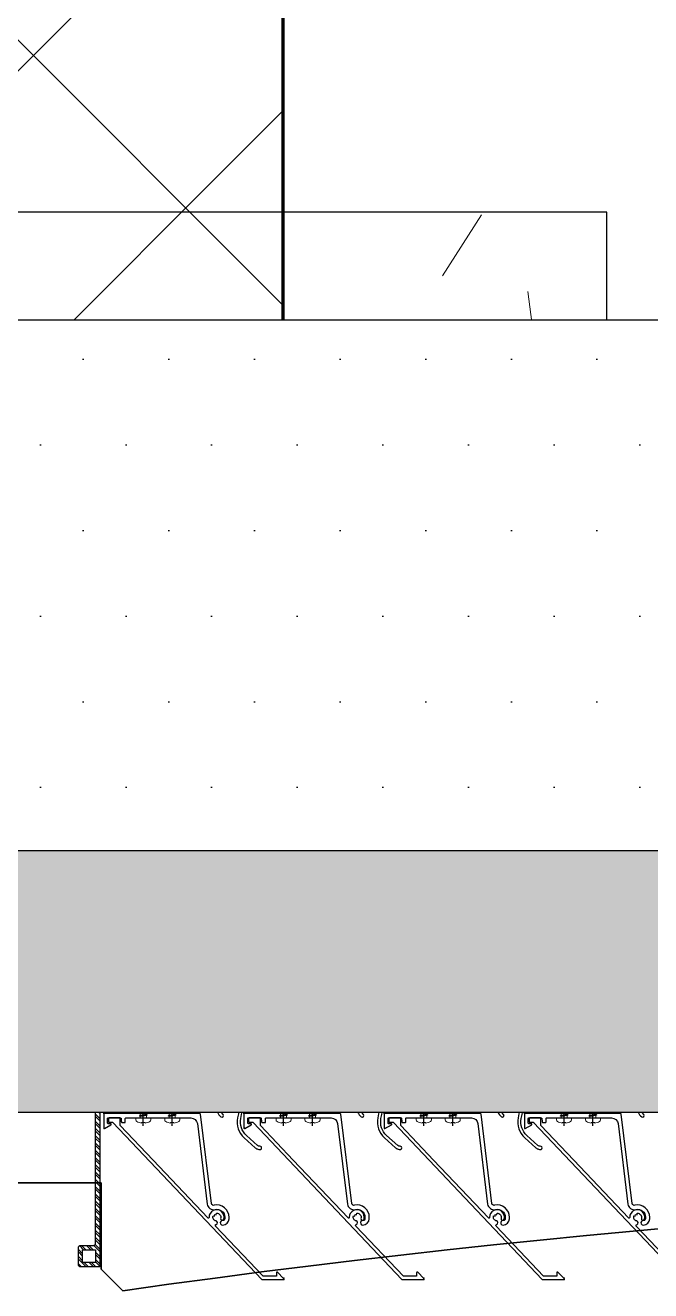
# Model space of a CAD drawing. Header units: millimetres. Extents: x -4391136 to -1798569, y -886572 to -291056.
# Drawn here: x -2457576 to -2457286, y -393616 to -393029 of the extents above; entities that cross this region are included whole.
import ezdxf

# ---------------------------------------------------------------- set-up
doc = ezdxf.new("R2010")
doc.units = ezdxf.units.MM
doc.set_wipeout_variables(frame=1)
doc.linetypes.add('CENTER', pattern=[50.8, 31.75, -6.35, 6.35, -6.35])
for name, color, linetype in [('010 - ASPG_ACCESSORIES_MAIN_COLOR_1', 7, 'Continuous'), ('010 - ASPG_EXTR_MAIN_COLOR_2', 7, 'Continuous'), ('010 - ASPG_FLASHING_HATCH_', 7, 'Continuous'), ('010 - ASPG_FLASHING_MAIN_COLOR_2', 7, 'Continuous'), ('010 - ASPG_FLASHING_MAIN_COLOR_4', 7, 'Continuous'), ('010 - ASPG_FLASHING_WIPEOUT_', 7, 'Continuous'), ('010 - ASPG_FRAMING_CUT_COLOR_4', 7, 'Continuous'), ('010 - ASPG_FRAMING_HATCH_', 7, 'Continuous'), ('010 - ASPG_FRAMING_MAIN_COLOR_2', 7, 'Continuous'), ('010 - ASPG_FRAMING_SUB_COLOR_2', 7, 'Continuous'), ('010 - ASPG_FRAMING_WIPEOUT_', 7, 'Continuous'), ('_PP-Dim', 7, 'Continuous'), ('BOLT & SCREW', 7, 'Continuous'), ('Center Line', 7, 'CENTER'), ('Xref-C-1-PP17-AR-2214-01-B$0$A-COLS', 7, 'Continuous'), ('Xref-C-1-PP17-AR-2214-01-B$0$A-COLS-E', 7, 'Continuous'), ('Xref-C-1-PP17-AR-2214-01-B$0$A-GLAZ-CURT', 7, 'Continuous'), ('Xref-C-1-PP17-AR-2214-01-B$0$A-Wall', 7, 'Continuous'), ('Xref-C-1-PP17-AR-2214-01-B$0$A-WALL-PATT', 7, 'Continuous'), ('Xref-C-1-PP17-AR-2214-01-B$0$S-BEAM', 7, 'Continuous'), ('Xref-C-1-PP17-AR-2214-01-B$0$WALL-E', 7, 'Continuous')]:
    doc.layers.add(name, color=color, linetype=linetype)
for name, color, linetype, plot in [('010 - ASPG_EXTR_DEF_SUB', 7, 'Continuous', False), ('010 - ASPG_FASTERN_DEF_SUB', 7, 'Continuous', False), ('010 - ASPG_FRAMING_DEF_SUB', 7, 'Continuous', False)]:
    doc.layers.add(name, color=color, linetype=linetype, plot=plot)
doc.layers.add('12-GRID', color=7, linetype='CENTER', lineweight=13)
doc.layers.add('SCREW', color=7, linetype='Continuous', lineweight=5)
pattern_1 = [(270, (1257419.24324, -520041.6224), (0.65495992507, -1.1344238721), [0.7562825814, -1.5125651628]), (30, (1257419.24324, -520041.6224), (0.65495992936, 1.1344238696), [0.7562825814, -1.5125651628]), (330, (1257419.24324, -520041.6224), (1.30991985442, -2.48e-09), [-1.5125651628, 0.7562825814])]
pattern_2 = [(315, (1257419.4929, -520021.6224), (1.3369313545, 1.3369313545), []), (45, (1257419.4929, -520021.6224), (-1.3369313545, 1.3369313545), [])]
pattern_3 = [(270, (1257419.4425, -520043.9224), (0.65495992507, -1.1344238721), [0.7562825814, -1.5125651628]), (30, (1257419.4425, -520043.9224), (0.65495992936, 1.1344238696), [0.7562825814, -1.5125651628]), (330, (1257419.4425, -520043.9224), (1.30991985442, -2.48e-09), [-1.5125651628, 0.7562825814])]
pattern_4 = [(315, (1257419.1929, -520023.9224), (1.3369313545, 1.3369313545), []), (45, (1257419.1929, -520023.9224), (-1.3369313545, 1.3369313545), [])]

# ---------------------------------------------------------------- blocks, each defined once
blk = doc.blocks.new('Xref-C-1-PP17-AR-2214-01-B$0$DPA_Curved type A - Curved Type A-31239846-ENTRANCE 2 - LOWER ROOF FLOOR PLAN01-flat-1')
at = {"layer": 'Xref-C-1-PP17-AR-2214-01-B$0$A-GLAZ-CURT', "lineweight": 9}
h = blk.add_hatch(dxfattribs=at)
h.set_pattern_fill('ACET-2D-FP_13', angle=90, style=0, pattern_type=2)
h.set_pattern_definition([(50, (2729937.74, 506333.4), (-459.03375, 385.17505), [76.2, -838.2]), (355, (2729937.7, 506333.4), (65.28253, 746.1827), [60.96, -670.56]), (100.451, (2729998.46, 506328.1), (-693.383, -127.89768), [64.76, -712.36]), (46.184, (2729937.7, 506536.6), (-648.5725, 622.30642), [114.3, -1257.3]), (96.636, (2730028.1, 506522.6), (-1050.5343, -122.21992), [97.14, -1068.54]), (351.184, (2729937.7, 506536.6), (172.19714, 1110.27497), [91.44, -1005.84]), (21, (2730039.34, 506485.8), (-214.74339, 559.42566), [76.2, -838.2]), (326, (2730039.3, 506485.8), (418.85394, 620.9765), [60.96, -670.56]), (71.451, (2730089.9, 506451.7), (-668.45247, 224.29692), [64.76, -712.36]), (37.5, (2729937.74, 506333.4), (-158.769242, 206.912105), [33.528, -628.904, 33.528, -1320.292]), (37.5, (2729937.74, 506333.4), (-158.769242, 206.912105), [-695.96, -647.192, 33.528, -639.572]), (7.5, (2729937.74, 506333.4), (-47.303606, 359.30656), [33.528, -354.584, 33.528, -870.204]), (7.5, (2729937.74, 506333.4), (-47.303606, 359.30656), [-421.64, -613.664, 33.528, -223.012]), (327.5, (2729711.17, 506333.4), (146.191164, 229.474162), [33.528, -220.472, -1844.04]), (327.5, (2729711.17, 506333.4), (146.191164, 229.474162), [-254, 33.528, -758.952, -1051.56]), (327.5, (2729711.17, 506333.4), (146.191164, 229.474162), [-1046.48, 33.528, -1018.032]), (317.5, (2729609.57, 506333.4), (321.09789, 350.41686), [33.528, -296.672, 33.528, -1239.52]), (317.5, (2729609.57, 506333.4), (321.09789, 350.41686), [-363.728, -492.76, 33.528, -713.232])])
h.paths.add_polyline_path([(0, -750), (16.75, -750), (150, -750), (150, -700), (190, -700), (200, -690), (173.05, -460.84), (156.86, -230.67), (151.46, 0), (156.86, 230.67), (173.28, 462.72), (200, 690), (190, 700), (150, 700), (150, 750), (0, 750)])
at = {"layer": 'Xref-C-1-PP17-AR-2214-01-B$0$A-GLAZ-CURT', "color": 7, "lineweight": 35}
for p, q in [((0, 750), (0, -750)), ((190, -700), (200, -690)), ((150, -750), (150, -700)), ((150, -700), (190, -700))]:
    blk.add_line(p, q, dxfattribs=at)
blk.add_arc((5080.22, 0), 4928.76, 171.95246, 188.04754, dxfattribs=at)
blk = doc.blocks.new('W-1-PP17-ENT2_REV00_20260526-152612_EX_LOPF-1')
at = {"layer": 'Xref-C-1-PP17-AR-2214-01-B$0$A-COLS-E', "lineweight": 9}
h = blk.add_hatch(dxfattribs=at)
h.set_pattern_fill('ACET-2D-FP_33', angle=-90, style=0, pattern_type=2)
h.set_pattern_definition([(320, (496648.95, -2740142.74), (385.17505, 459.03375), [76.2, -838.2]), (265, (496648.95, -2740142.74), (746.1827, -65.28253), [60.96, -670.56]), (10.451, (496643.6, -2740203.5), (-127.89768, 693.383), [64.76, -712.36]), (316.184, (496852.15, -2740142.7), (622.30642, 648.5725), [114.3, -1257.3]), (6.636, (496838.1, -2740233.1), (-122.21992, 1050.5343), [97.14, -1068.54]), (261.184, (496852.1, -2740142.7), (1110.27497, -172.19714), [91.44, -1005.84]), (291, (496801.35, -2740244.34), (559.42566, 214.74339), [76.2, -838.2]), (236, (496801.35, -2740244.34), (620.9765, -418.85394), [60.96, -670.56]), (341.451, (496767.26, -2740294.9), (224.29692, 668.45247), [64.76, -712.36]), (307.5, (496648.95, -2740142.74), (206.912105, 158.769242), [33.528, -628.904, 33.528, -647.192, -673.1]), (307.5, (496648.95, -2740142.74), (206.912105, 158.769242), [-1343.152, 33.528, -639.572]), (277.5, (496648.95, -2740142.74), (359.30656, 47.303606), [33.528, -354.584, 33.528, -613.664, -256.54]), (277.5, (496648.95, -2740142.74), (359.30656, 47.303606), [-1035.304, 33.528, -223.012]), (237.5, (496648.95, -2739916.18), (229.474162, -146.191164), [33.528, -220.472, 33.528, -758.952, -1051.56]), (237.5, (496648.95, -2739916.18), (229.474162, -146.191164), [-1046.48, 33.528, -1018.032]), (227.5, (496648.95, -2739814.6), (350.41686, -321.09789), [33.528, -296.672, 33.528, -492.76, -746.76]), (227.5, (496648.95, -2739814.6), (350.41686, -321.09789), [-856.488, 33.528, -713.232])])
h.paths.add_polyline_path([(-10413.37, -9905.01), (-10750, -9905.01), (-10750, -10205.01), (-10150, -10205.01), (-10150, -9905.01)])
at = {"layer": 'Xref-C-1-PP17-AR-2214-01-B$0$A-WALL-PATT', "lineweight": 9}
h = blk.add_hatch(dxfattribs=at)
h.set_pattern_fill('ACET-2D-FP_25', angle=-90, style=0, pattern_type=2)
h.set_pattern_definition([(315, (496648.95, -2740142.74), (70.710678, 70.710678), []), (45, (496648.95, -2740142.74), (-70.710678, 70.710678), [])])
h.paths.add_polyline_path([(-10500, -9752.17), (-10500, -10065.23), (-10500, -10205.01), (-10300, -10205.01), (-10300, -4900), (-10500, -4900)])
at = {"layer": 'Xref-C-1-PP17-AR-2214-01-B$0$A-COLS', "color": 7}
for p, q in [((-10150, -9905.01), (-10750, -9905.01)), ((-10150, -10205.01), (-10150, -9905.01)), ((-10750, -10205.01), (-10150, -10205.01))]:
    blk.add_line(p, q, dxfattribs=at)
at = {"layer": 'Xref-C-1-PP17-AR-2214-01-B$0$A-Wall', "color": 7, "lineweight": 70}
for p, q in [((-10300, -10205.01), (-10300, -4900)), ((-10500, -10205.01), (-10300, -10205.01))]:
    blk.add_line(p, q, dxfattribs=at)
at = {"layer": 'Xref-C-1-PP17-AR-2214-01-B$0$S-BEAM', "color": 7}
blk.add_line((-19235, -10205.02), (470, -10205.02), dxfattribs=at)
at = {"layer": 'Xref-C-1-PP17-AR-2214-01-B$0$WALL-E', "color": 7}
blk.add_line((970, -10205), (-13435, -10205), dxfattribs=at)
at = {"color": 7, "rotation": 270}
blk.add_blockref('Xref-C-1-PP17-AR-2214-01-B$0$DPA_Curved type A - Curved Type A-31239846-ENTRANCE 2 - LOWER ROOF FLOOR PLAN01-flat-1', (-9684.45, -10205.01), dxfattribs=at)
blk = doc.blocks.new('*U3395')
at = {"layer": '12-GRID', "color": 7, "linetype": 'CENTER'}
for p, q in [((0, -6.2), (0, 2.2)), ((-4.2, -2), (4.2, -2))]:
    blk.add_line(p, q, dxfattribs=at)
at = {"layer": 'BOLT & SCREW', "color": 7}
for p, q in [((-0.55, -1.77), (-1.77, -1.56)), ((-0.55, -2.23), (-1.77, -2.44)), ((-0.46, -1.77), (-0.88, -1.56)), ((-0.46, -2.23), (-0.88, -2.44)), ((-0.23, -1.45), (-0.44, -0.23)), ((-0.23, -1.54), (-0.44, -1.12)), ((-0.23, -2.46), (-0.44, -2.88)), ((-0.23, -2.55), (-0.44, -3.77)), ((0.23, -1.45), (0.44, -0.23)), ((0.23, -1.54), (0.44, -1.12)), ((0.44, -2.88), (0.23, -2.46)), ((0.23, -2.55), (0.44, -3.77)), ((0.46, -1.77), (0.88, -1.56)), ((0.46, -2.23), (0.88, -2.44)), ((0.55, -1.77), (1.77, -1.56)), ((0.55, -2.23), (1.77, -2.44))]:
    blk.add_line(p, q, dxfattribs=at)
for points in [[(-1.77, -1.56), (-0.88, -1.56, 0.414214), (-0.44, -1.12), (-0.44, -0.23), (0.44, -0.23), (0.44, -1.12, 0.414214), (0.88, -1.56), (1.77, -1.56), (1.77, -2.44), (0.88, -2.44, 0.414214), (0.44, -2.88), (0.44, -3.77), (-0.44, -3.77), (-0.44, -2.88, 0.414214), (-0.88, -2.44), (-1.77, -2.44)], [(0.23, -2.46, -0.414214), (0.46, -2.23), (0.55, -2.23), (0.55, -1.77), (0.46, -1.77, -0.414214), (0.23, -1.54), (0.23, -1.45), (-0.23, -1.45), (-0.23, -1.54, -0.414214), (-0.46, -1.77), (-0.55, -1.77), (-0.55, -2.23), (-0.46, -2.23, -0.414214), (-0.23, -2.46), (-0.23, -2.55), (0.23, -2.55)]]:
    blk.add_lwpolyline(points, format="xyb", close=True, dxfattribs=at)
blk.add_circle((0, -2), 3.5, dxfattribs=at)
blk = doc.blocks.new('000_ASPG_TYP_FILES_20260218-010703_FRAME_EXTR_')
at = {"layer": '010 - ASPG_FRAMING_HATCH_'}
h = blk.add_hatch(dxfattribs=at)
h.set_pattern_fill('ANSI32', scale=0.1, angle=180)
edge = h.paths.add_edge_path()
edge.add_line((2, 16), (2, 2))
edge.add_line((2, 2), (39.7, 2))
edge.add_arc((39.7, 1.7), 0.3, 0, 90, ccw=False)
edge.add_line((40, 1.7), (40, 0.3))
edge.add_arc((39.7, 0.3), 0.3, -90, 0, ccw=False)
edge.add_line((39.7, 0), (0.3, 0))
edge.add_arc((0.3, 0.3), 0.3, 180, 270, ccw=False)
edge.add_line((0, 0.3), (0, 17.7))
edge.add_arc((0.3, 17.7), 0.3, 90, 180, ccw=False)
edge.add_line((0.3, 18), (22.56, 18))
edge.add_arc((22.56, 18.5), 0.5, 270, 380.20955)
edge.add_arc((26.17, 19.83), 3.35, 182.06379, 200.20955, ccw=False)
edge.add_arc((23.58, 19.74), 0.76, 2.06379, 182.06379, ccw=False)
edge.add_arc((26.17, 19.83), 1.83, 182.06379, 447.93621)
edge.add_arc((26.26, 22.42), 0.76, 87.93621, 267.93621, ccw=False)
edge.add_arc((26.17, 19.83), 3.35, 69.79045, 87.93621, ccw=False)
edge.add_arc((27.5, 23.44), 0.5, 249.79045, 360)
edge.add_line((28, 23.44), (28, 26.68))
edge.add_line((28, 26.68), (28.5, 27.18))
edge.add_line((28.5, 27.18), (28, 27.68))
edge.add_line((28, 27.68), (28, 38.62))
edge.add_line((28, 38.62), (28.5, 39.12))
edge.add_line((28.5, 39.12), (28, 39.62))
edge.add_line((28, 39.62), (28, 42.86))
edge.add_arc((27.5, 42.86), 0.5, 0, 110.20955)
edge.add_arc((26.17, 46.47), 3.35, 272.06379, 290.20955, ccw=False)
edge.add_arc((26.26, 43.88), 0.76, 92.06379, 272.06379, ccw=False)
edge.add_arc((26.17, 46.47), 1.83, 272.06379, 537.93621)
edge.add_arc((23.58, 46.56), 0.76, 177.93621, 357.93621, ccw=False)
edge.add_arc((26.17, 46.47), 3.35, 159.79045, 177.93621, ccw=False)
edge.add_arc((22.56, 47.8), 0.5, 339.79045, 450)
edge.add_line((22.56, 48.3), (0.3, 48.3))
edge.add_arc((0.3, 48.6), 0.3, 180, 270, ccw=False)
edge.add_line((0, 48.6), (0, 60))
edge.add_arc((0.3, 60), 0.3, 90, 180, ccw=False)
edge.add_line((0.3, 60.3), (5, 60.3))
edge.add_line((5, 60.3), (5, 65))
edge.add_arc((5.3, 65), 0.3, 90, 180, ccw=False)
edge.add_line((5.3, 65.3), (30, 65.3))
edge.add_line((30, 65.3), (30, 63.6))
edge.add_arc((29.7, 63.6), 0.3, -90, 0, ccw=False)
edge.add_line((29.7, 63.3), (7.3, 63.3))
edge.add_arc((7.3, 63), 0.3, 90, 180)
edge.add_line((7, 63), (7, 58.3))
edge.add_line((7, 58.3), (2.3, 58.3))
edge.add_arc((2.3, 58), 0.3, 90, 180)
edge.add_line((2, 58), (2, 50.6))
edge.add_arc((2.3, 50.6), 0.3, 180, 270)
edge.add_line((2.3, 50.3), (29.7, 50.3))
edge.add_arc((29.7, 50), 0.3, 0, 90, ccw=False)
edge.add_line((30, 50), (30, 26.68))
edge.add_line((30, 26.68), (30, 16.3))
edge.add_arc((29.7, 16.3), 0.3, -90, 0, ccw=False)
edge.add_line((29.7, 16), (2, 16))
at = {"layer": '010 - ASPG_FRAMING_CUT_COLOR_4', "color": 7}
blk.add_lwpolyline([(2, 16), (2, 2), (39.7, 2, -0.414214), (40, 1.7), (40, 0.3, -0.414214), (39.7, 0), (0.3, 0, -0.414214), (0, 0.3), (0, 17.7, -0.414214), (0.3, 18), (22.56, 18, 0.52173), (23.03, 18.67, -0.079342), (22.82, 19.71, -1), (24.34, 19.76, 2.296346), (26.24, 21.66, -1), (26.29, 23.18, -0.079342), (27.33, 22.97, 0.52173), (28, 23.44), (28, 26.68), (28.5, 27.18), (28, 27.68), (28, 38.62), (28.5, 39.12), (28, 39.62), (28, 42.86, 0.52173), (27.33, 43.33, -0.079342), (26.29, 43.12, -1), (26.24, 44.64, 2.296346), (24.34, 46.54, -1), (22.82, 46.59, -0.079342), (23.03, 47.63, 0.52173), (22.56, 48.3), (0.3, 48.3, -0.414214), (0, 48.6), (0, 60, -0.414214), (0.3, 60.3), (5, 60.3), (5, 65, -0.414214), (5.3, 65.3), (30, 65.3), (30, 63.6, -0.414214), (29.7, 63.3), (7.3, 63.3, 0.414214), (7, 63), (7, 58.3), (2.3, 58.3, 0.414214), (2, 58), (2, 50.6, 0.414214), (2.3, 50.3), (29.7, 50.3, -0.414214), (30, 50), (30, 26.68), (30, 16.3, -0.414214), (29.7, 16)], format="xyb", close=True, dxfattribs=at)
at = {"color": 7}
for p in [(26.17, 48.47), (26.17, 21.83)]:
    blk.add_blockref('*U3395', p, dxfattribs=at)
blk = doc.blocks.new('*U3397')
at = {"layer": '010 - ASPG_FRAMING_HATCH_', "transparency": 33554585}
h = blk.add_hatch(dxfattribs=at)
h.set_pattern_fill('ANSI32', scale=0.25)
edge = h.paths.add_edge_path()
edge.add_line((2, -50), (2, -75))
edge.add_line((2, -75), (0, -75))
edge.add_line((0, -75), (0, -49))
edge.add_arc((1, -49), 1, 90, 180, ccw=False)
edge.add_line((1, -48), (63, -48))
edge.add_arc((63, -47), 1, 270, 360)
edge.add_line((64, -47), (64, 47))
edge.add_arc((63, 47), 1, 0, 90)
edge.add_line((63, 48), (1, 48))
edge.add_arc((1, 49), 1, 180, 270, ccw=False)
edge.add_line((0, 49), (0, 75))
edge.add_line((0, 75), (2, 75))
edge.add_line((2, 75), (2, 50))
edge.add_line((2, 50), (141, 50))
edge.add_line((141, 50), (141, 41))
edge.add_arc((140, 41), 1, 270, 360, ccw=False)
edge.add_line((140, 40), (132, 40))
edge.add_arc((132, 41), 1, 180, 270, ccw=False)
edge.add_line((131, 41), (131, 47))
edge.add_arc((130, 47), 1, 0, 90)
edge.add_line((130, 48), (67, 48))
edge.add_arc((67, 47), 1, 90, 180)
edge.add_line((66, 47), (66, -47))
edge.add_arc((67, -47), 1, 180, 270)
edge.add_line((67, -48), (130, -48))
edge.add_arc((130, -47), 1, 270, 360)
edge.add_line((131, -47), (131, -41))
edge.add_arc((132, -41), 1, 90, 180, ccw=False)
edge.add_line((132, -40), (140, -40))
edge.add_arc((140, -41), 1, 0, 90, ccw=False)
edge.add_line((141, -41), (141, -50))
edge.add_line((141, -50), (2, -50))
h.paths.add_polyline_path([(139, 48), (139, 42), (133, 42), (133, 48)], flags=16)
h.paths.add_polyline_path([(139, -48), (139, -42), (133, -42), (133, -48)], flags=16)
at = {"layer": '010 - ASPG_FRAMING_HATCH_'}
h = blk.add_hatch(dxfattribs=at)
h.set_pattern_fill('ANSI37', scale=0.595498, angle=-90)
h.set_pattern_definition(pattern_2)
edge = h.paths.add_edge_path()
edge.add_ellipse((57.77, 55), major_axis=(0, -5), ratio=0.644482, start_angle=0, end_angle=180)
edge.add_line((57.77, 60), (62, 60))
edge.add_arc((62, 60.3), 0.3, -90, 0)
edge.add_line((62.3, 60.3), (62.3, 61))
edge.add_line((62.3, 61), (61.8, 61.5))
edge.add_line((61.8, 61.5), (62.3, 62))
edge.add_line((62.3, 62), (61.8, 62.5))
edge.add_line((61.8, 62.5), (62.3, 63))
edge.add_line((62.3, 63), (61.8, 63.5))
edge.add_line((61.8, 63.5), (62.3, 64))
edge.add_line((62.3, 64), (62.3, 65))
edge.add_line((62.3, 65), (63.3, 65))
edge.add_line((63.3, 65), (63.8, 65.5))
edge.add_line((63.8, 65.5), (64.3, 65))
edge.add_line((64.3, 65), (64.8, 65.5))
edge.add_line((64.8, 65.5), (65.3, 65))
edge.add_line((65.3, 65), (65.8, 65.5))
edge.add_line((65.8, 65.5), (66.3, 65))
edge.add_line((66.3, 65), (67, 65))
edge.add_arc((67, 65.3), 0.3, -90, 0)
edge.add_line((67.3, 65.3), (67.3, 60))
edge.add_arc((77.2, 55), 11.09, 153.20373, 206.79627)
edge.add_line((67.3, 50), (57.77, 50))
h = blk.add_hatch(dxfattribs=at)
h.set_pattern_fill('ANSI37', scale=0.595498, angle=-90)
h.set_pattern_definition(pattern_4)
edge = h.paths.add_edge_path()
edge.add_ellipse((11.53, 55), major_axis=(0, -5), ratio=0.644482, start_angle=180, end_angle=360, ccw=False)
edge.add_line((11.53, 60), (2, 60))
edge.add_arc((-7.9, 55), 11.09, -26.79627, 26.79627, ccw=False)
edge.add_line((2, 50), (11.53, 50))
h = blk.add_hatch(dxfattribs=at)
h.set_pattern_fill('HONEY', scale=0.238199, angle=-90)
h.set_pattern_definition(pattern_3)
edge = h.paths.add_edge_path()
edge.add_ellipse((11.78, 55), major_axis=(0, -5), ratio=0.644482, start_angle=0, end_angle=360, ccw=False)
h = blk.add_hatch(dxfattribs=at)
h.set_pattern_fill('HONEY', scale=0.238199, angle=-90)
h.set_pattern_definition(pattern_1)
edge = h.paths.add_edge_path()
edge.add_ellipse((57.52, 55), major_axis=(0, -5), ratio=0.644482, start_angle=0, end_angle=360)
h = blk.add_hatch(dxfattribs=at)
h.set_pattern_fill('ANSI37', scale=0.595498, angle=-90)
h.set_pattern_definition(pattern_4)
edge = h.paths.add_edge_path()
edge.add_ellipse((11.53, -55), major_axis=(0, 5), ratio=0.644482, start_angle=0, end_angle=180)
edge.add_line((11.53, -60), (2, -60))
edge.add_arc((-7.9, -55), 11.09, 333.20373, 386.79627)
edge.add_line((2, -50), (11.53, -50))
h = blk.add_hatch(dxfattribs=at)
h.set_pattern_fill('HONEY', scale=0.238199, angle=-90)
h.set_pattern_definition(pattern_3)
edge = h.paths.add_edge_path()
edge.add_ellipse((11.78, -55), major_axis=(0, 5), ratio=0.644482, start_angle=0, end_angle=360)
h = blk.add_hatch(dxfattribs=at)
h.set_pattern_fill('HONEY', scale=0.238199, angle=-90)
h.set_pattern_definition(pattern_1)
edge = h.paths.add_edge_path()
edge.add_ellipse((57.52, -55), major_axis=(0, 5), ratio=0.644482, start_angle=0, end_angle=360, ccw=False)
h = blk.add_hatch(dxfattribs=at)
h.set_pattern_fill('ANSI37', scale=0.595498, angle=-90)
h.set_pattern_definition(pattern_2)
edge = h.paths.add_edge_path()
edge.add_ellipse((57.77, -55), major_axis=(0, 5), ratio=0.644482, start_angle=180, end_angle=360, ccw=False)
edge.add_line((57.77, -60), (62, -60))
edge.add_arc((62, -60.3), 0.3, 360, 450, ccw=False)
edge.add_line((62.3, -60.3), (62.3, -61))
edge.add_line((62.3, -61), (61.8, -61.5))
edge.add_line((61.8, -61.5), (62.3, -62))
edge.add_line((62.3, -62), (61.8, -62.5))
edge.add_line((61.8, -62.5), (62.3, -63))
edge.add_line((62.3, -63), (61.8, -63.5))
edge.add_line((61.8, -63.5), (62.3, -64))
edge.add_line((62.3, -64), (62.3, -65))
edge.add_line((62.3, -65), (63.3, -65))
edge.add_line((63.3, -65), (63.8, -65.5))
edge.add_line((63.8, -65.5), (64.3, -65))
edge.add_line((64.3, -65), (64.8, -65.5))
edge.add_line((64.8, -65.5), (65.3, -65))
edge.add_line((65.3, -65), (65.8, -65.5))
edge.add_line((65.8, -65.5), (66.3, -65))
edge.add_line((66.3, -65), (67, -65))
edge.add_arc((67, -65.3), 0.3, 360, 450, ccw=False)
edge.add_line((67.3, -65.3), (67.3, -60))
edge.add_arc((77.2, -55), 11.09, 153.20373, 206.79627, ccw=False)
edge.add_line((67.3, -50), (57.77, -50))
at = {"layer": '010 - ASPG_FASTERN_DEF_SUB', "color": 7}
blk.add_point((0, 0), dxfattribs=at)
at = {"layer": '010 - ASPG_FRAMING_CUT_COLOR_4', "color": 7}
blk.add_lwpolyline([(2, -50), (2, -75), (0, -75), (0, -49, -0.414214), (1, -48), (63, -48, 0.414214), (64, -47), (64, 47, 0.414214), (63, 48), (1, 48, -0.414214), (0, 49), (0, 75), (2, 75), (2, 50), (141, 50), (141, 41, -0.414214), (140, 40), (132, 40, -0.414214), (131, 41), (131, 47, 0.414214), (130, 48), (67, 48, 0.414214), (66, 47), (66, -47, 0.414214), (67, -48), (130, -48, 0.414214), (131, -47), (131, -41, -0.414214), (132, -40), (140, -40, -0.414214), (141, -41), (141, -50)], format="xyb", close=True, dxfattribs=at)
for points in [[(139, 48), (139, 42), (133, 42), (133, 48)], [(139, -48), (139, -42), (133, -42), (133, -48)]]:
    blk.add_lwpolyline(points, close=True, dxfattribs=at)
at = {"layer": '010 - ASPG_FRAMING_DEF_SUB', "color": 7, "transparency": 33554508}
blk.add_line((136.5, 0), (-4.5, 0), dxfattribs=at)
at = {"layer": '010 - ASPG_FRAMING_DEF_SUB', "color": 7, "transparency": 33554457}
for points in [[(54.3, 50), (67.3, 50), (67.3, 65.5), (54.3, 65.5)], [(2, 50), (15, 50), (15, 60), (2, 60)], [(2, -50), (15, -50), (15, -60), (2, -60)], [(54.3, -50), (67.3, -50), (67.3, -65.5), (54.3, -65.5)]]:
    blk.add_lwpolyline(points, close=True, dxfattribs=at)
at = {"layer": '010 - ASPG_FRAMING_SUB_COLOR_2', "color": 7}
for points in [[(57.52, 50), (67.3, 50, -0.238199), (67.3, 60), (67.3, 65.3, -0.414214), (67, 65), (66.3, 65), (65.8, 65.5), (65.3, 65), (64.8, 65.5), (64.3, 65), (63.8, 65.5), (63.3, 65), (62.3, 65), (62.3, 64), (61.8, 63.5), (62.3, 63), (61.8, 62.5), (62.3, 62), (61.8, 61.5), (62.3, 61), (62.3, 60.3, -0.414214), (62, 60), (57.52, 60)], [(11.78, 50), (2, 50, 0.238199), (2, 60), (11.78, 60)], [(11.78, -50), (2, -50, -0.238199), (2, -60), (11.78, -60)], [(57.52, -50), (67.3, -50, 0.238199), (67.3, -60), (67.3, -65.3, 0.414214), (67, -65), (66.3, -65), (65.8, -65.5), (65.3, -65), (64.8, -65.5), (64.3, -65), (63.8, -65.5), (63.3, -65), (62.3, -65), (62.3, -64), (61.8, -63.5), (62.3, -63), (61.8, -62.5), (62.3, -62), (61.8, -61.5), (62.3, -61), (62.3, -60.3, 0.414214), (62, -60), (57.52, -60)]]:
    blk.add_lwpolyline(points, format="xyb", dxfattribs=at)
at = {"layer": '010 - ASPG_FRAMING_SUB_COLOR_2', "color": 7, "extrusion": (0, 0, -1)}
for centre, major_axis in [((11.78, 55), (0, -5)), ((57.52, -55), (0, 5))]:
    blk.add_ellipse(centre, major_axis=major_axis, ratio=0.644482, dxfattribs=at)
at = {"layer": '010 - ASPG_FRAMING_SUB_COLOR_2', "color": 7}
for centre, major_axis in [((57.52, 55), (0, -5)), ((11.78, -55), (0, 5))]:
    blk.add_ellipse(centre, major_axis=major_axis, ratio=0.644482, dxfattribs=at)
blk = doc.blocks.new('PZG35-9D5')
at = {"layer": 'Center Line', "color": 7}
blk.add_line((0, 3.73), (0, -10.53), dxfattribs=at)
at = {"layer": 'SCREW', "color": 7}
for p, q in [((-1.4, 0), (-1.4, -1.09)), ((1.4, 0), (1.4, -0.59)), ((-1.85, -1.4), (1.85, -0.9)), ((-1.85, -1.4), (-1.4, -1.09)), ((-1.85, -1.4), (-1.4, -1.71)), ((-1.85, -2.7), (1.85, -2.2)), ((-1.85, -2.7), (-1.4, -2.39)), ((-1.85, -2.7), (-1.4, -3.01)), ((-1.85, -4), (-1.4, -3.69)), ((-1.85, -4), (-0.99, -3.88)), ((-1.85, -4), (-1.4, -4.31)), ((-1.4, -1.09), (1.4, -0.59)), ((-1.4, -1.71), (1.4, -1.21)), ((-1.4, -1.71), (-1.4, -2.39)), ((-1.4, -2.39), (1.4, -1.89)), ((-1.4, -3.01), (1.4, -2.51)), ((-1.4, -3.01), (-1.4, -3.69)), ((-1.4, -3.69), (-0.84, -3.59)), ((-1.4, -4.31), (-1.18, -4.27)), ((-1.4, -4.31), (-1.4, -8.1)), ((0.56, -3.34), (1.4, -3.19)), ((0.71, -3.65), (1.85, -3.5)), ((0.71, -3.93), (1.4, -3.81)), ((0.71, -4.61), (1.4, -4.49)), ((0.71, -4.95), (1.85, -4.8)), ((0.71, -5.23), (1.4, -5.11)), ((1.85, -0.9), (1.4, -0.59)), ((1.85, -0.9), (1.4, -1.21)), ((1.4, -1.21), (1.4, -1.89)), ((1.85, -2.2), (1.4, -1.89)), ((1.85, -2.2), (1.4, -2.51)), ((1.4, -2.51), (1.4, -3.19)), ((1.85, -3.5), (1.4, -3.19)), ((1.85, -3.5), (1.4, -3.81)), ((1.4, -3.81), (1.4, -4.49)), ((1.85, -4.8), (1.4, -4.49)), ((1.85, -4.8), (1.4, -5.11)), ((1.4, -5.11), (1.4, -8.1)), ((0, -9.5), (-1.4, -8.1)), ((0, -9.5), (1.4, -8.1))]:
    blk.add_line(p, q, dxfattribs=at)
blk.add_lwpolyline([(0, -9.5), (0.71, -5.23), (0.71, -3.6, 0.417657), (0.41, -3.3, 0.108102), (-0.84, -3.59), (-1.4, -4.7)], format="xyb", dxfattribs=at)
blk = doc.blocks.new('*U3396')
at = {"layer": 'SCREW', "color": 7}
blk.add_lwpolyline([(3.03, 1.78, 0.09906), (0.8, 2.55), (0.8, 2.27), (-0.8, 2.27), (-0.8, 2.55, 0.09906), (-3.03, 1.78, 0.266588), (-3.5, 0.96), (-3.5, 0.2, 0.414214), (-3.3, 0), (3.3, 0, 0.414214), (3.5, 0.2), (3.5, 0.96, 0.266588)], format="xyb", close=True, dxfattribs=at)
blk.add_blockref('PZG35-9D5', (0, 0), dxfattribs=at)
blk = doc.blocks.new('*U3399')
at = {"color": 7}
blk.add_point((0, 0), dxfattribs=at)
at = {"layer": '010 - ASPG_ACCESSORIES_MAIN_COLOR_1', "color": 7}
blk.add_lwpolyline([(-39.7, -0.6, 0.414214), (-40, -0.9), (-40, -7.37, 0.57735), (-39.65, -7.57), (-36.64, -5.83, 0.767327), (-36.79, -5.3), (-37.9, -5.3, -0.414214), (-38.2, -5), (-38.2, -2.8, -0.414214), (-38, -2.6), (-32.18, -2.6, -0.388879), (-31.98, -2.78), (-31.85, -4.34, 0.388879), (-31.35, -4.8), (-30.3, -4.8, 0.414214), (-30, -4.5), (-30, -2.9, -0.414214), (-29.7, -2.6), (0.41, -2.6, -0.378969), (3.39, -5.24), (7.95, -42.52, 0.446593), (11.62, -45.08, -0.489802), (16.08, -48.68), (16.06, -49.36, -0.18248), (15.8, -50.02, -0.267949), (15.33, -50.17, 1.122115), (15.1, -52.34, 0.405004), (18.06, -49.4), (18.08, -48.72, 0.489805), (11.16, -43.13, -0.446597), (9.94, -42.28), (4.87, -0.85, 0.364176), (4.57, -0.6)], format="xyb", close=True, dxfattribs=at)
at = {"layer": '010 - ASPG_EXTR_DEF_SUB', "color": 7}
for p in [(-40, -0.5), (43.44, -76.9), (43.44, -77.5)]:
    blk.add_point(p, dxfattribs=at)
at = {"layer": '010 - ASPG_EXTR_MAIN_COLOR_2', "color": 7}
blk.add_lwpolyline([(11.37, -48.15), (11.47, -47.44), (12.18, -47.56), (12.29, -46.79, -0.535538), (14.19, -49.17, 0.991572), (15.66, -49.58, 1.157025), (8.79, -48.77, -0.688558), (8.27, -48.99), (-17.14, -22.17), (-32.34, -6.13), (-32.34, -2.9, 0.414312), (-32.64, -2.6), (-37.54, -2.6, 0.414116), (-37.84, -2.9), (-37.84, -4.3, 0.414214), (-37.54, -4.6), (-35.99, -4.6, -0.205895), (-35.77, -4.69), (33.23, -77.5), (43.14, -77.5, 0.668179), (43.36, -76.99), (40.52, -74.15, 0.668179), (40.01, -74.36), (40.01, -76), (33.87, -76), (11.86, -52.78, -0.558354), (12.08, -51.95, 0.766275), (12.04, -50.39, -0.438583), (10.71, -48.05)], format="xyb", close=True, dxfattribs=at)
at = {"layer": 'SCREW', "color": 7, "rotation": 180}
for p in [(-21.65, -2.5), (-8.24, -2.5)]:
    blk.add_blockref('*U3396', p, dxfattribs=at)
blk = doc.blocks.new('*U3050')
at = {"color": 7}
blk.add_wipeout([(1440, 4), (60, 4), (60, 69.3), (1440, 69.3)], dxfattribs=at).dxf.layer = '010 - ASPG_FRAMING_WIPEOUT_'
blk.add_point((60, 69.5), dxfattribs=at)
at = {"layer": '010 - ASPG_FRAMING_MAIN_COLOR_2', "color": 7}
blk.add_lwpolyline([(1410, 69.3), (90, 69.3), (90, 6), (1410, 6)], close=True, dxfattribs=at)
at = {"layer": '010 - ASPG_FRAMING_SUB_COLOR_2', "color": 7}
for points in [[(1440, 4), (60, 4), (60, 69.3), (1440, 69.3)], [(60, 2), (60, 4), (1440, 4), (1440, 2)]]:
    blk.add_lwpolyline(points, close=True, dxfattribs=at)
at = {"color": 7, "xscale": -1, "rotation": 180}
for p in [(91.77, 69.3), (156.77, 69.3), (221.77, 69.3), (286.77, 69.3)]:
    blk.add_blockref('*U3399', p, dxfattribs=at)
at = {"color": 7, "transparency": 33554559, "xscale": -1, "rotation": 270}
for p in [(0, 0), (1500, 0)]:
    blk.add_blockref('*U3397', p, dxfattribs=at)
at = {"color": 7}
blk.add_blockref('000_ASPG_TYP_FILES_20260218-010703_FRAME_EXTR_', (60, 4), dxfattribs=at)
blk = doc.blocks.new('W-1-PP17-ENT2_REV00_20260528-225335_ASPG_UPPF')
at = {"color": 7, "xscale": -1, "zscale": -1, "rotation": 180}
blk.add_blockref('*U3050', (-10435, -10253), dxfattribs=at)
blk.add_blockref('*U3050', (-11935, -10253), dxfattribs=at)
blk = doc.blocks.new('*U3043')
at = {"layer": '010 - ASPG_EXTR_DEF_SUB', "color": 7}
for p in [(0, 0), (65, 0), (130, 0)]:
    blk.add_point(p, dxfattribs=at)
at = {"layer": '010 - ASPG_EXTR_MAIN_COLOR_2', "color": 7}
for points in [[(30.76, 70.07, 0.433659), (30.46, 69.75), (30.84, 63.96, 0.082069), (30.86, 63.87, 0.720654), (32.33, 63.97, 0.079224), (32.34, 64.07), (32.07, 68.14, -0.433659), (32.47, 68.57), (40.86, 68.57, -0.607385), (41.35, 67.62, -0.045829), (22.78, 45.76, -0.560492), (22.29, 45.89, 0.31786), (19.21, 48.24, 0.953288), (19.08, 46.72, -2.423004), (17.26, 44.89, 0.952315), (15.74, 44.76, 0.300821), (17.89, 41.76, -0.560492), (17.98, 41.25, -0.019425), (8.62, 33.46, -0.552501), (8.15, 33.64, 0.344461), (4.99, 36.3, 0.952015), (4.86, 34.78, -2.423186), (3.04, 32.95, 0.952015), (1.52, 32.82, 0.2854), (3.49, 29.89, -0.553378), (3.56, 29.38, 0.030674), (-11.54, 15.06, 0.4171), (-10.89, 5.27, 0.935553), (-9.9, 6.41, -0.43441), (-10.2, 14.29, -0.014998), (-3.08, 21.45, -0.738349), (-0.08, 19.76, 0.004917), (-3.19, 4.8, 0.263611), (-0.12, -4.46), (5, -9.08, 0.125884), (6.27, -9.75, 0.044275), (7.09, -9.87, 1.107655), (7.13, -8.33, -0.215596), (6.02, -7.99), (0.89, -3.35, -0.263611), (-1.72, 4.51, -0.004855), (1.34, 19.26, 0.23396), (0.82, 21.95, -0.24081), (0.71, 24.9, -0.104157), (0.78, 25), (2.99, 26.93, -0.229021), (5.7, 26.89, -0.381721), (10.27, 9.07, 0.977382), (11.62, 8.41, 0.361105), (7.41, 27.5, -0.496126), (7.44, 30.69, 0.003188), (9.06, 31.9, -0.002827), (10.56, 33.07, 0.077048), (43.74, 68.44, -0.247674), (43.99, 68.57), (45.98, 68.57, -0.044131), (46.47, 68.5, -0.125846), (48.96, 67.21, -0.098851), (49.82, 66.03, -0.205828), (49.79, 61.2, -0.115116), (46.37, 57.18, 0.822373), (47.46, 56.1, 0.109185), (51.15, 60.56, 0.208323), (51.19, 66.64, 0.100528), (49.97, 68.32, 0.145116), (46.29, 70.07)], [(95.76, 70.07, 0.433659), (95.46, 69.75), (95.84, 63.96, 0.082069), (95.86, 63.87, 0.720654), (97.33, 63.97, 0.079224), (97.34, 64.07), (97.07, 68.14, -0.433659), (97.47, 68.57), (105.86, 68.57, -0.607385), (106.35, 67.62, -0.045829), (87.78, 45.76, -0.560492), (87.29, 45.89, 0.31786), (84.21, 48.24, 0.953288), (84.08, 46.72, -2.423004), (82.26, 44.89, 0.952315), (80.74, 44.76, 0.300821), (82.89, 41.76, -0.560492), (82.98, 41.25, -0.019425), (73.62, 33.46, -0.552501), (73.15, 33.64, 0.344461), (69.99, 36.3, 0.952015), (69.86, 34.78, -2.423186), (68.04, 32.95, 0.952015), (66.52, 32.82, 0.2854), (68.49, 29.89, -0.553378), (68.56, 29.38, 0.030674), (53.46, 15.06, 0.4171), (54.11, 5.27, 0.935553), (55.1, 6.41, -0.43441), (54.8, 14.29, -0.014998), (61.92, 21.45, -0.738349), (64.92, 19.76, 0.004917), (61.81, 4.8, 0.263611), (64.88, -4.46), (70, -9.08, 0.125884), (71.27, -9.75, 0.044275), (72.09, -9.87, 1.107655), (72.13, -8.33, -0.215596), (71.02, -7.99), (65.89, -3.35, -0.263611), (63.28, 4.51, -0.004855), (66.34, 19.26, 0.23396), (65.82, 21.95, -0.24081), (65.71, 24.9, -0.104157), (65.78, 25), (67.99, 26.93, -0.229021), (70.7, 26.89, -0.381721), (75.27, 9.07, 0.977382), (76.62, 8.41, 0.361105), (72.41, 27.5, -0.496126), (72.44, 30.69, 0.003188), (74.06, 31.9, -0.002827), (75.56, 33.07, 0.077048), (108.74, 68.44, -0.247674), (108.99, 68.57), (110.98, 68.57, -0.044131), (111.47, 68.5, -0.125846), (113.96, 67.21, -0.098851), (114.82, 66.03, -0.205828), (114.79, 61.2, -0.115116), (111.37, 57.18, 0.822373), (112.46, 56.1, 0.109185), (116.15, 60.56, 0.208323), (116.19, 66.64, 0.100528), (114.97, 68.32, 0.145116), (111.29, 70.07)], [(160.76, 70.07, 0.433659), (160.46, 69.75), (160.84, 63.96, 0.082069), (160.86, 63.87, 0.720654), (162.33, 63.97, 0.079224), (162.34, 64.07), (162.07, 68.14, -0.433659), (162.47, 68.57), (170.86, 68.57, -0.607385), (171.35, 67.62, -0.045829), (152.78, 45.76, -0.560492), (152.29, 45.89, 0.31786), (149.21, 48.24, 0.953288), (149.08, 46.72, -2.423004), (147.26, 44.89, 0.952315), (145.74, 44.76, 0.300821), (147.89, 41.76, -0.560492), (147.98, 41.25, -0.019425), (138.62, 33.46, -0.552501), (138.15, 33.64, 0.344461), (134.99, 36.3, 0.952015), (134.86, 34.78, -2.423186), (133.04, 32.95, 0.952015), (131.52, 32.82, 0.2854), (133.49, 29.89, -0.553378), (133.56, 29.38, 0.030674), (118.46, 15.06, 0.4171), (119.11, 5.27, 0.935553), (120.1, 6.41, -0.43441), (119.8, 14.29, -0.014998), (126.92, 21.45, -0.738349), (129.92, 19.76, 0.004917), (126.81, 4.8, 0.263611), (129.88, -4.46), (135, -9.08, 0.125884), (136.27, -9.75, 0.044275), (137.09, -9.87, 1.107655), (137.13, -8.33, -0.215596), (136.02, -7.99), (130.89, -3.35, -0.263611), (128.28, 4.51, -0.004855), (131.34, 19.26, 0.23396), (130.82, 21.95, -0.24081), (130.71, 24.9, -0.104157), (130.78, 25), (132.99, 26.93, -0.229021), (135.7, 26.89, -0.381721), (140.27, 9.07, 0.977382), (141.62, 8.41, 0.361105), (137.41, 27.5, -0.496126), (137.44, 30.69, 0.003188), (139.06, 31.9, -0.002827), (140.56, 33.07, 0.077048), (173.74, 68.44, -0.247674), (173.99, 68.57), (175.98, 68.57, -0.044131), (176.47, 68.5, -0.125846), (178.96, 67.21, -0.098851), (179.82, 66.03, -0.205828), (179.79, 61.2, -0.115116), (176.37, 57.18, 0.822373), (177.46, 56.1, 0.109185), (181.15, 60.56, 0.208323), (181.19, 66.64, 0.100528), (179.97, 68.32, 0.145116), (176.29, 70.07)]]:
    blk.add_lwpolyline(points, format="xyb", close=True, dxfattribs=at)
blk.add_lwpolyline([(198.56, 29.38, 0.030674), (183.46, 15.06, 0.4171), (184.11, 5.27, 0.935553), (185.1, 6.41, -0.43441), (184.8, 14.29, -0.014998), (191.92, 21.45, -0.738349)], format="xyb", dxfattribs=at)
at = {"color": 7, "rotation": 179.999999999989}
for p in [(19.09, 42.89), (84.09, 42.89), (149.09, 42.89), (4.87, 30.95), (69.87, 30.95), (134.87, 30.95)]:
    blk.add_blockref('*U3395', p, dxfattribs=at)
blk = doc.blocks.new('*U3060')
at = {"color": 7}
blk.add_wipeout([(0, -52), (3000, -52), (3000, -298), (0, -298)], dxfattribs=at).dxf.layer = '010 - ASPG_FLASHING_WIPEOUT_'
at = {"layer": '010 - ASPG_FLASHING_HATCH_'}
h = blk.add_hatch(dxfattribs=at)
h.set_pattern_fill('DOTS', scale=0.5)
h.set_pattern_definition([(0, (0, 0), (19.84375, 39.6875), [0, -39.6875])])
h.paths.add_polyline_path([(0, -52), (3000, -52), (3000, -298), (0, -298)])
at = {"layer": '010 - ASPG_FLASHING_MAIN_COLOR_2', "color": 7}
blk.add_lwpolyline([(0, -52), (3000, -52), (3000, -298), (0, -298)], close=True, dxfattribs=at)
at = {"color": 7}
blk.add_wipeout([(0, 69.3), (3000, 69.3), (3000, -52), (0, -52)], dxfattribs=at).dxf.layer = '010 - ASPG_FLASHING_WIPEOUT_'
at = {"layer": '010 - ASPG_FLASHING_HATCH_'}
h = blk.add_hatch(dxfattribs=at)
h.set_pattern_fill('DOTS', scale=0.1)
h.set_pattern_definition([(0, (0, 0), (3.96875, 7.9375), [0, -7.9375])])
h.paths.add_polyline_path([(0, 69.3), (3000, 69.3), (3000, -52), (0, -52)])
at = {"layer": '010 - ASPG_FLASHING_MAIN_COLOR_4', "color": 7}
blk.add_lwpolyline([(0, 69.3), (3000, 69.3), (3000, -52), (0, -52)], close=True, dxfattribs=at)

msp = doc.modelspace()

# ---------------------------------------------------------------- block references
at = {"color": 7}
msp.add_blockref('W-1-PP17-ENT2_REV00_20260528-225335_ASPG_UPPF', (-2447156.51, -383210.87), dxfattribs=at)

# ---------------------------------------------------------------- next in the draw order: block references
msp.add_blockref('*U3043', (-2457474.51, -393540.54), dxfattribs=at)

# ---------------------------------------------------------------- next in the draw order: block references
at = {"layer": '_PP-Dim', "color": 7}
msp.add_blockref('W-1-PP17-ENT2_REV00_20260526-152612_EX_LOPF-1', (-2447156.51, -383210.87), dxfattribs=at)

# ---------------------------------------------------------------- next in the draw order: block references
at = {"color": 7, "xscale": -1, "rotation": 180}
msp.add_blockref('*U3060', (-2459091.51, -393463.87), dxfattribs=at)

doc.saveas('drawing.dxf')
